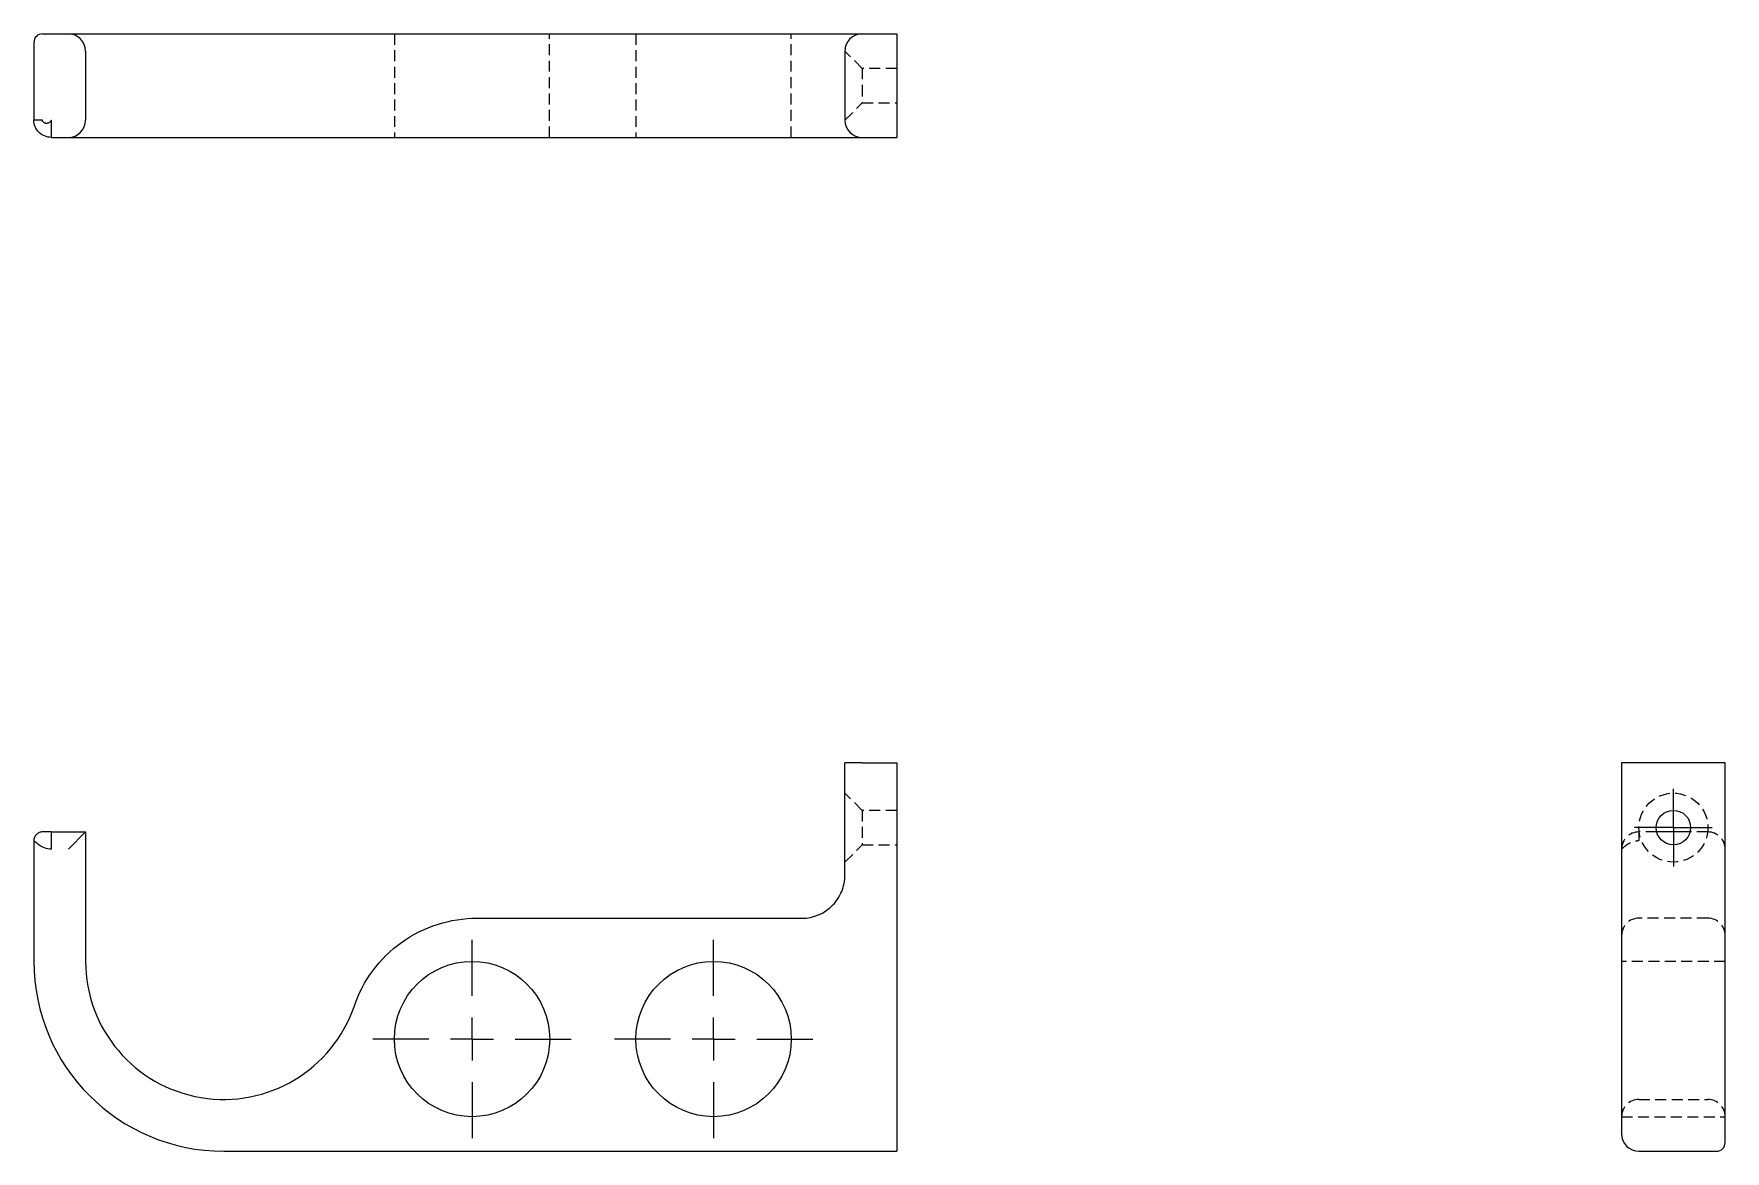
# Model space of a CAD drawing. Header units: millimetres. Extents: x 33 to 229, y 35 to 164.
import ezdxf

# ---------------------------------------------------------------- set-up
doc = ezdxf.new("R2010")
doc.units = ezdxf.units.MM
doc.linetypes.add('HIDDEN', pattern=[1.905, 1.27, -0.635])
doc.layers.add('10', color=7, linetype='Continuous')

# ---------------------------------------------------------------- blocks, each defined once
blk = doc.blocks.new('SW_CENTERMARKSYMBOL_0')
at = {"layer": '10', "color": 0}
for p, q in [((0, 5), (0, 11.5)), ((0, 0), (0, 2.5)), ((-5, 0), (-11.5, 0)), ((0, 0), (-2.5, 0)), ((0, 0), (0, -2.5)), ((0, 0), (2.5, 0)), ((5, 0), (11.5, 0)), ((0, -5), (0, -11.5))]:
    blk.add_line(p, q, dxfattribs=at)
blk = doc.blocks.new('SW_CENTERMARKSYMBOL_1')
at = {"layer": '10', "color": 0}
for p, q in [((0, 5), (0, 11.5)), ((0, 0), (0, 2.5)), ((-5, 0), (-11.5, 0)), ((0, 0), (-2.5, 0)), ((0, 0), (0, -2.5)), ((0, 0), (2.5, 0)), ((5, 0), (11.5, 0)), ((0, -5), (0, -11.5))]:
    blk.add_line(p, q, dxfattribs=at)
blk = doc.blocks.new('SW_CENTERMARKSYMBOL_2')
at = {"layer": '10', "color": 0}
for p, q in [((0, 2.5), (0, 4.5)), ((0, 0), (0, 2.5)), ((-2.5, 0), (-4.5, 0)), ((0, 0), (-2.5, 0)), ((0, 0), (0, -2.5)), ((0, 0), (2.5, 0)), ((2.5, 0), (4.5, 0)), ((0, -2.5), (0, -4.5))]:
    blk.add_line(p, q, dxfattribs=at)

msp = doc.modelspace()

# ---------------------------------------------------------------- linework, layer by layer
at = {"color": 7, "linetype": 'Continuous', "lineweight": 25}
for p, q in [((33.01, 163), (33.01, 162)), ((34.01, 164), (37.01, 164)), ((37.01, 164), (72.04, 164)), ((84.35, 164), (122, 164)), ((122, 164), (127, 164)), ((129, 164), (133, 164)), ((133, 164), (133, 152)), ((33.01, 162), (33.01, 154)), ((39.01, 162), (39.01, 154)), ((127, 162), (127, 154)), ((35.01, 152), (37.01, 152)), ((37.01, 152), (72.04, 152)), ((84.35, 152), (122, 152)), ((122, 152), (127, 152)), ((129, 152), (133, 152)), ((127, 66.5), (127, 79.5)), ((129, 79.5), (127, 79.5)), ((129, 79.5), (133, 79.5)), ((133, 79.5), (133, 36.5)), ((217, 79.5), (217, 36.5)), ((229, 79.5), (217, 79.5)), ((229, 35.5), (229, 79.5)), ((35.01, 71.5), (39.01, 71.5)), ((37.01, 69.5), (39.01, 71.5)), ((39.01, 71.5), (39.01, 56.5)), ((224.94, 71.5), (221.07, 71.5)), ((33.01, 70.5), (33.01, 56.5)), ((84.35, 61.5), (122, 61.5)), ((133, 36.5), (133, 34.5)), ((55.01, 34.5), (133, 34.5)), ((219, 34.5), (228, 34.5))]:
    msp.add_line(p, q, dxfattribs=at)
at = {"color": 7, "linetype": 'HIDDEN', "lineweight": 18}
for p, q in [((74.79, 164), (74.79, 152)), ((92.78, 152), (92.78, 164)), ((102.78, 164), (102.78, 152)), ((120.78, 152), (120.78, 164)), ((129, 160), (127, 162)), ((129, 160), (129, 158)), ((133, 160), (129, 160)), ((129, 158), (129, 156)), ((127, 154), (129, 156)), ((129, 156), (133, 156)), ((129, 74), (127, 76)), ((129, 74), (129, 70)), ((133, 74), (129, 74)), ((221.07, 71.5), (219, 71.5)), ((227, 71.5), (224.94, 71.5)), ((127, 68), (129, 70)), ((129, 70), (133, 70)), ((227, 61.5), (219, 61.5)), ((229, 56.5), (217, 56.5)), ((219, 40.5), (227, 40.5)), ((217, 38.5), (229, 38.5))]:
    msp.add_line(p, q, dxfattribs=at)
msp.add_circle((223, 72), 4, dxfattribs=at)
at = {"color": 7, "linetype": 'Continuous', "lineweight": 25}
for centre, radius in [((223, 72), 2), ((83.79, 47.5), 9), ((111.78, 47.5), 9)]:
    msp.add_circle(centre, radius, dxfattribs=at)
for centre, radius, start, end in [((34.01, 163), 1, 90, 180), ((37.01, 162), 2, 0, 90), ((129, 162), 2, 90, 180), ((37.01, 154), 2, 270, 0), ((129, 154), 2, 180, 270), ((122, 66.5), 5, 270, 315.5847), ((55.01, 56.5), 22, 180, 270), ((55.01, 56.5), 16, 180, 341.1809), ((219, 36.5), 2, 180, 270), ((228, 35.5), 1, 270, 0)]:
    msp.add_arc(centre, radius, start, end, dxfattribs=at)
at = {"color": 7, "linetype": 'HIDDEN', "lineweight": 18}
for centre, start, end in [((219, 69.5), 90, 180), ((227, 69.5), 0, 90), ((219, 59.5), 90, 180), ((227, 59.5), 0, 90), ((219, 38.5), 90, 180), ((227, 38.5), 0, 90)]:
    msp.add_arc(centre, 2, start, end, dxfattribs=at)
at = {"color": 7, "linetype": 'Continuous', "lineweight": 25}
for points, knots in [([(72.04, 164), (72.47, 164), (73.09, 164), (74.7, 164), (75.68, 164), (77.89, 164), (79.12, 164), (81.69, 164), (83.03, 164), (84.35, 164)], [0, 0, 0, 0, 0.25, 0.25, 0.5, 0.5, 0.75, 0.75, 1, 1, 1, 1]), ([(127, 164), (127.63, 164), (128.14, 164), (128.82, 164), (129, 164), (129, 164)], [0, 0, 0, 0, 0.5, 0.5, 1, 1, 1, 1]), ([(35.01, 152), (34.75, 152), (34.49, 152.06), (34, 152.26), (33.78, 152.4), (33.41, 152.77), (33.26, 153), (33.06, 153.48), (33.01, 153.74), (33.01, 154)], [0, 0, 0, 0, 0.25, 0.25, 0.5, 0.5, 0.75, 0.75, 1, 1, 1, 1]), ([(34.01, 154), (33.89, 154), (33.76, 154), (33.52, 154), (33.4, 154), (33.21, 154), (33.13, 154), (33.03, 154), (33.01, 154), (33.01, 154)], [0, 0, 0, 0, 0.25, 0.25, 0.5, 0.5, 0.75, 0.75, 1, 1, 1, 1]), ([(35.01, 154), (35.01, 153.99), (35.01, 153.96), (34.99, 153.92), (34.97, 153.89), (34.95, 153.86), (34.94, 153.84), (34.92, 153.82), (34.9, 153.8), (34.88, 153.77), (34.83, 153.73), (34.75, 153.68), (34.65, 153.64), (34.54, 153.62), (34.41, 153.62), (34.29, 153.65), (34.18, 153.71), (34.09, 153.79), (34.02, 153.89), (34.01, 153.97), (34.01, 154)], [0, 0, 0, 0, 0.032522, 0.06306, 0.091327, 0.115824, 0.135296, 0.152925, 0.172916, 0.188614, 0.239626, 0.307633, 0.38354, 0.47315, 0.564746, 0.656434, 0.746585, 0.834004, 0.918228, 1, 1, 1, 1]), ([(35.01, 154), (35.01, 153.77), (35.01, 153.51), (35.01, 153.02), (35.01, 152.78), (35.01, 152.39), (35.01, 152.24), (35.01, 152.05), (35.01, 152), (35.01, 152)], [0, 0, 0, 0, 0.25, 0.25, 0.5, 0.5, 0.75, 0.75, 1, 1, 1, 1]), ([(72.04, 152), (72.47, 152), (73.09, 152), (74.7, 152), (75.68, 152), (77.89, 152), (79.12, 152), (81.69, 152), (83.03, 152), (84.35, 152)], [0, 0, 0, 0, 0.25, 0.25, 0.5, 0.5, 0.75, 0.75, 1, 1, 1, 1]), ([(127, 152), (127.63, 152), (128.14, 152), (128.82, 152), (129, 152), (129, 152)], [0, 0, 0, 0, 0.5, 0.5, 1, 1, 1, 1]), ([(34.01, 71.5), (33.89, 71.5), (33.76, 71.48), (33.52, 71.38), (33.4, 71.3), (33.21, 71.11), (33.13, 70.99), (33.03, 70.74), (33.01, 70.62), (33.01, 70.5)], [0, 0, 0, 0, 0.25, 0.25, 0.5, 0.5, 0.75, 0.75, 1, 1, 1, 1]), ([(35.01, 71.5), (35.01, 71.5), (35.01, 71.5), (34.99, 71.5), (34.97, 71.5), (34.95, 71.5), (34.94, 71.5), (34.92, 71.5), (34.9, 71.5), (34.88, 71.5), (34.83, 71.5), (34.75, 71.5), (34.65, 71.5), (34.54, 71.5), (34.41, 71.5), (34.29, 71.5), (34.18, 71.5), (34.09, 71.5), (34.02, 71.5), (34.01, 71.5), (34.01, 71.5)], [0, 0, 0, 0, 0.032522, 0.06306, 0.091327, 0.115824, 0.135296, 0.152925, 0.172916, 0.188614, 0.239626, 0.307633, 0.38354, 0.47315, 0.564746, 0.656434, 0.746585, 0.834004, 0.918228, 1, 1, 1, 1]), ([(35.01, 71.5), (35.01, 71.5), (35.01, 71.46), (35.01, 71.26), (35.01, 71.11), (35.01, 70.72), (35.01, 70.48), (35.01, 69.99), (35.01, 69.73), (35.01, 69.5)], [0, 0, 0, 0, 0.25, 0.25, 0.5, 0.5, 0.75, 0.75, 1, 1, 1, 1]), ([(35.01, 69.5), (34.75, 69.5), (34.49, 69.56), (34, 69.75), (33.78, 69.87), (33.41, 70.12), (33.26, 70.25), (33.06, 70.44), (33.01, 70.5), (33.01, 70.5)], [0, 0, 0, 0, 0.25, 0.25, 0.5, 0.5, 0.75, 0.75, 1, 1, 1, 1]), ([(125.57, 63), (126.02, 63.46), (126.39, 64.01), (126.87, 65.21), (127, 65.85), (127, 66.5)], [0, 0, 0, 0, 0.5, 0.5, 1, 1, 1, 1]), ([(70.15, 51.34), (70.64, 52.78), (71.36, 54.17), (73.21, 56.67), (74.34, 57.79), (76.89, 59.61), (78.31, 60.32), (81.28, 61.26), (82.83, 61.5), (84.35, 61.5)], [0, 0, 0, 0, 0.25, 0.25, 0.5, 0.5, 0.75, 0.75, 1, 1, 1, 1])]:
    msp.add_open_spline(points, degree=3, knots=knots, dxfattribs=at)
at = {"color": 7, "linetype": 'HIDDEN', "lineweight": 18}
for points in [[(219, 71.5), (219, 71.5), (219, 71.48), (219, 71.38), (219, 71.3), (219, 71.11), (219, 70.99), (219, 70.74), (219, 70.62), (219, 70.5)], [(217, 69.5), (217, 69.5), (217.06, 69.56), (217.26, 69.75), (217.4, 69.87), (217.77, 70.12), (218, 70.25), (218.48, 70.44), (218.74, 70.5), (219, 70.5)]]:
    msp.add_open_spline(points, degree=3, knots=[0, 0, 0, 0, 0.25, 0.25, 0.5, 0.5, 0.75, 0.75, 1, 1, 1, 1], dxfattribs=at)

# ---------------------------------------------------------------- block references
at = {"layer": '10'}
for name, p in [('SW_CENTERMARKSYMBOL_2', (223, 72)), ('SW_CENTERMARKSYMBOL_1', (83.79, 47.5)), ('SW_CENTERMARKSYMBOL_0', (111.78, 47.5))]:
    msp.add_blockref(name, p, dxfattribs=at)

doc.saveas('drawing.dxf')
